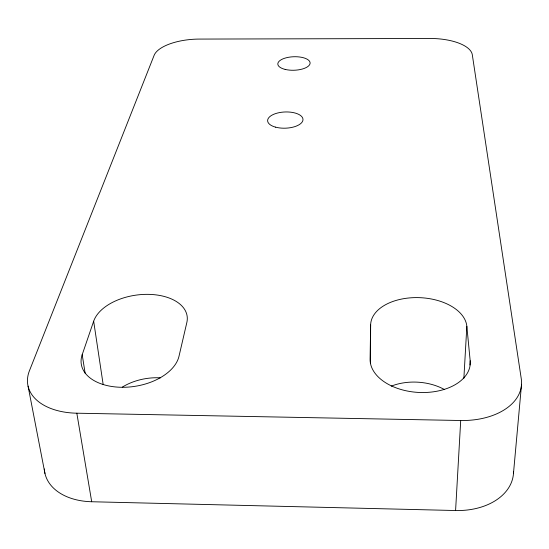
<?xml version="1.0" encoding="UTF-8"?>
<svg xmlns="http://www.w3.org/2000/svg" width="549" height="549" viewBox="0 0 549 549"><rect width="100%" height="100%" fill="white"/><g stroke="black" fill="none" stroke-linecap="round" stroke-linejoin="round"><path stroke-width="0.82" d="M370.493 363.562L370.637 325.008A48.175 29.001 2.5 0 1 417.611 297.606A48.175 29.001 2.5 0 1 466.842 326.319L470.177 360.768L469.917 365.023M370.637 325.008L370.088 359.204A50.131 31.375 3 0 0 421.44 392.528A50.131 31.375 3 0 0 470.177 360.768M455.588 510.529L460.707 420.507A64.068 40.626 4.7 0 0 521.289 378.913L472.305 54.77A41.003 16.854 0.8 0 0 429.929 38.471L199.191 39.082A40.324 16.449 -4 0 0 154.132 55.319L29.44 370.747A63.252 38.629 -10.6 0 0 76.826 413.198L91.697 501.745L455.588 510.529A60.85 42.287 6.2 0 0 513.548 471.495M463.871 378.302L466.842 326.319M513.5 473.087L521.55 384.273M82.192 354.702L93.666 321.22A47.626 27.965 -7.9 0 1 148.168 294.353A47.626 27.965 -7.9 0 1 186.845 322.489L179.008 356.219A49.609 30.168 -8.8 0 1 121.446 387.285A49.609 30.168 -8.8 0 1 82.192 354.702L85.15 373.279M76.826 413.198L460.707 420.507M28.074 386.173L44.956 473.478M93.666 321.22L103.185 384.643M391.245 386.153A45.883 30.38 3.4 0 1 444.251 389.433M91.697 501.745A60.143 40.29 -12.2 0 1 44.311 468.956M122.31 387.114A45.395 29.337 -9 0 1 160.466 377.836M285.171 69.414A16.147 6.753 -2 0 0 310.082 63.403A16.147 6.753 -2 0 0 286.647 57.679A16.147 6.753 -2 0 0 285.171 69.414M275.591 127.155A17.692 8.111 -2.2 0 0 302.959 120.011A17.692 8.111 -2.2 0 0 277.369 113.067A17.692 8.111 -2.2 0 0 275.591 127.155"/></g></svg>
